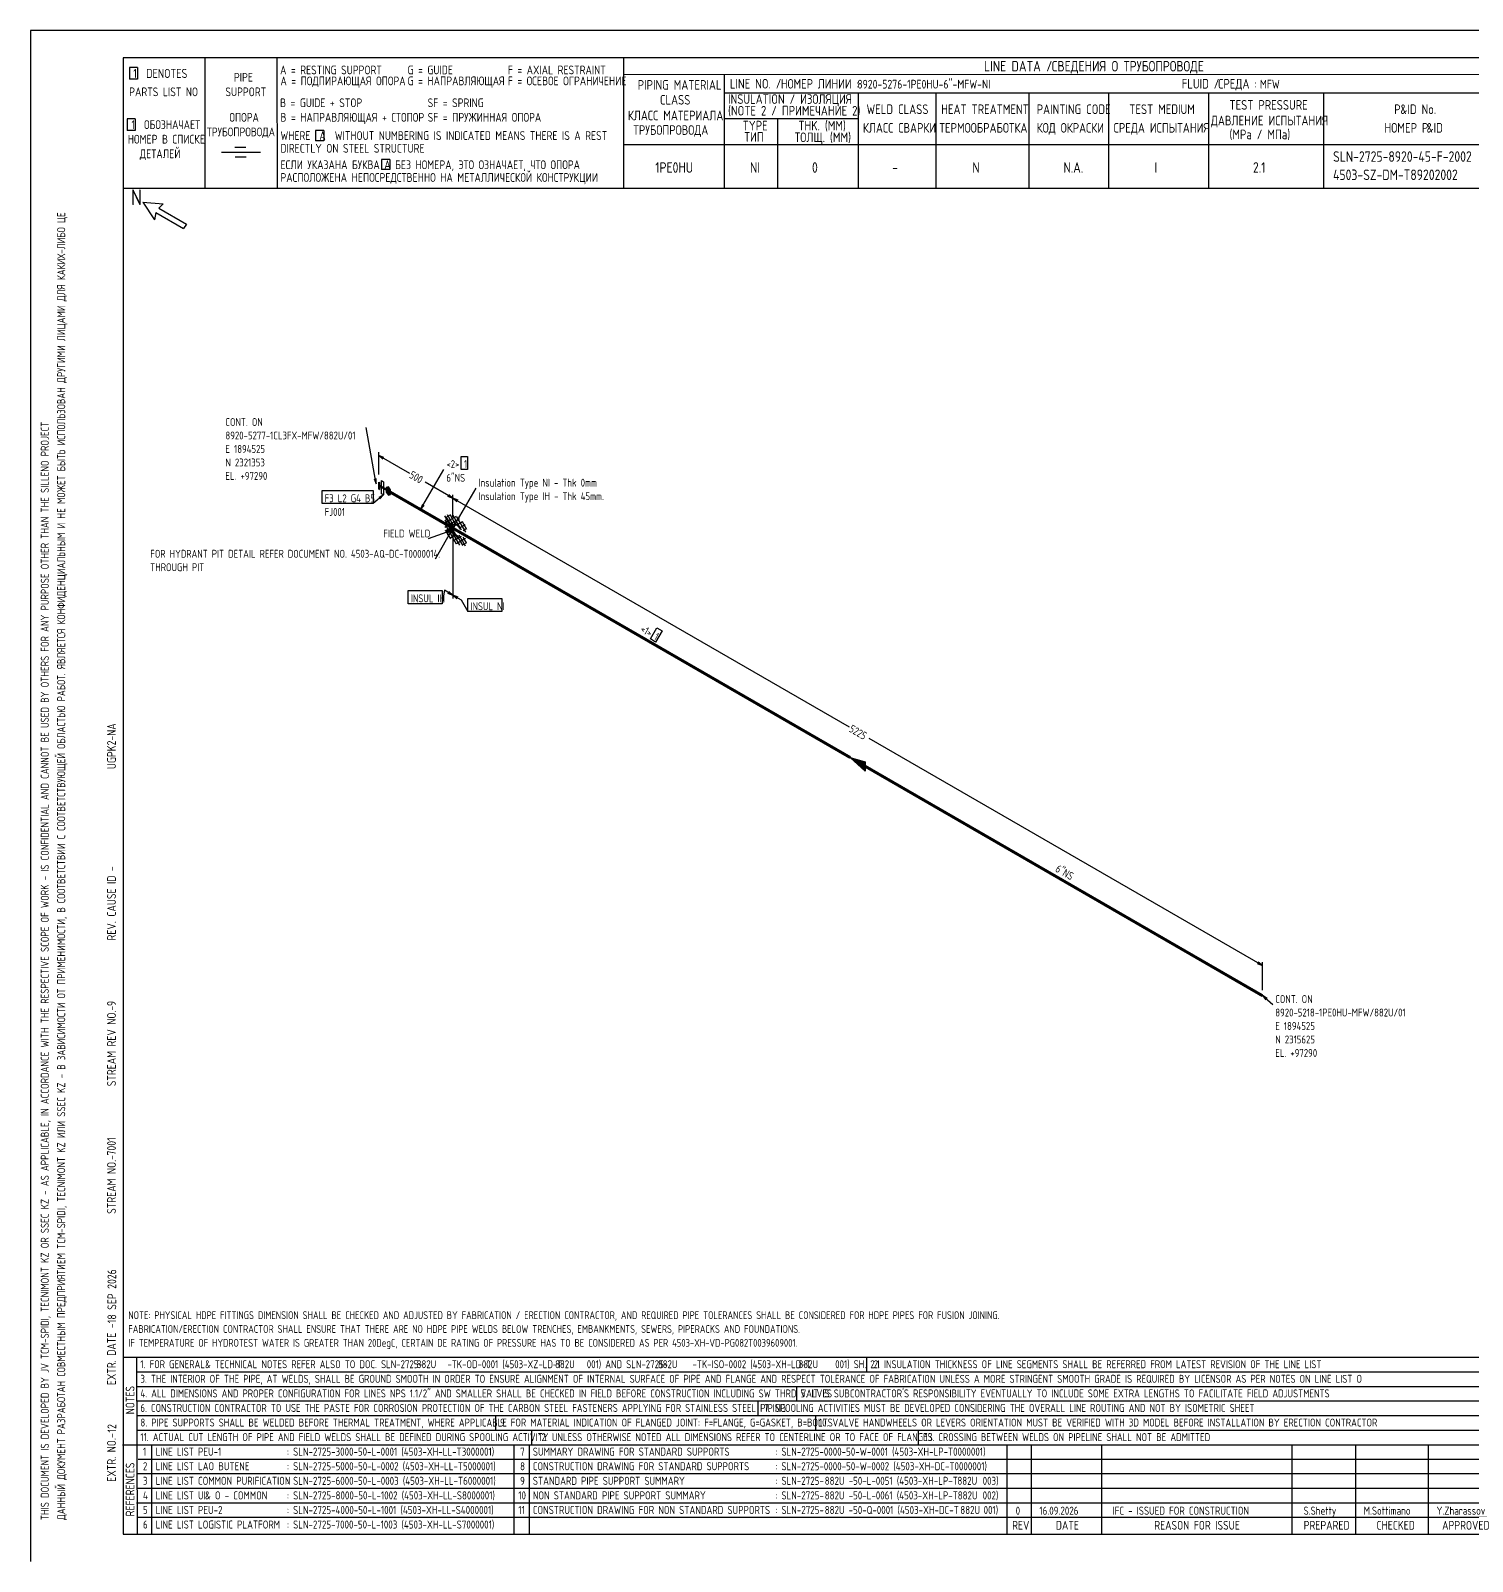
# Model space of a CAD drawing. Extents: x -1005 to 594, y -998 to 420.
# Drawn here: x 0 to 395.7, y 0 to 420 of the extents above; entities that cross this region are included whole.
import ezdxf

# ---------------------------------------------------------------- set-up
doc = ezdxf.new("R2010")
doc.units = 0
doc.styles.add('TTFN17', font='GOST type A')

msp = doc.modelspace()

# ---------------------------------------------------------------- linework, layer by layer
at = {"layer": 'GT_1', "flags": 128}
for points in [[(0, 420), (0, 0)], [(594, 420), (0, 420)], [(589.1, 412.5), (25.4, 412.5)], [(25.4, 412.5), (25.4, 7.5)], [(47.8, 412.5), (47.8, 376.7)], [(67.6, 412.5), (67.7, 376.7)], [(162.7, 412.5), (162.7, 376.7)], [(29.3, 409.9), (27.1, 409.9)], [(27.1, 409.9), (27.1, 406.7)], [(29.3, 409.9), (29.3, 406.7)], [(589.1, 408), (162.7, 407.9)], [(190.3, 407.8), (190.3, 376.7)], [(29.3, 406.7), (27.1, 406.7)], [(190.3, 402.9), (402.7, 402.9)], [(227.1, 402.9), (227.1, 376.7)], [(248.4, 402.9), (248.4, 376.8)], [(273.9, 402.9), (273.9, 376.7)], [(295.8, 402.9), (295.8, 376.7)], [(323.2, 402.9), (323.2, 376.7)], [(354.8, 402.9), (354.8, 376.8)], [(28.7, 395.8), (26.5, 395.8)], [(26.5, 395.8), (26.5, 392.6)], [(28.7, 395.8), (28.7, 392.6)], [(227.1, 395.8), (190.3, 395.8)], [(205, 395.8), (205, 376.7)], [(28.7, 392.6), (26.5, 392.6)], [(80.5, 392.6), (78.2, 392.6)], [(78.2, 392.6), (78.2, 389.8)], [(80.5, 392.6), (80.5, 389.8)], [(63.1, 386.6), (52.4, 386.6)], [(59.1, 387.9), (56, 387.9)], [(80.5, 389.8), (78.2, 389.8)], [(230.2, 388.7), (162.7, 388.7)], [(402.7, 388.7), (226.9, 388.7)], [(59.2, 385.3), (56.1, 385.3)], [(98.6, 384.6), (96.3, 384.6)], [(96.3, 384.6), (96.3, 381.9)], [(98.6, 384.6), (98.6, 381.9)], [(98.6, 381.9), (96.3, 381.9)], [(402.7, 376.7), (25.4, 376.7)], [(30.8, 372.9), (34, 368.1)], [(30.8, 372.9), (36.4, 372.5)], [(34.4, 370.1), (34, 368.1)], [(34.4, 370.1), (42, 365.7)], [(36.4, 372.5), (35.2, 371.3)], [(35.2, 371.3), (42.8, 366.9)], [(42.8, 366.9), (42, 365.7)], [(94.8, 295.62), (92.1, 311.15)], [(95.55, 298.18), (95.55, 304.32)], [(96.97, 302.9), (95.55, 303.43), (96.67, 302.45)], [(95.55, 303.43), (103.95, 298.55)], [(118.2, 303.12), (119.92, 303.12), (119.92, 299.6), (118.2, 299.6), (118.2, 303.12)], [(107.03, 288.57), (113.4, 299.6)], [(94.28, 297.05), (94.8, 295.62), (94.8, 297.12)], [(95.55, 294.2), (95.7, 294.12), (95.55, 296.07), (95.7, 296), (95.55, 294.2), (95.55, 296.07)], [(95.55, 295.4), (98.17, 293.9)], [(95.55, 295.18), (98.17, 293.68)], [(98.17, 293.52), (95.55, 295.02)], [(95.7, 296), (95.7, 294.12)], [(96.83, 294.43), (96.83, 292.62), (96.3, 292.93), (96.3, 296.52), (96.83, 296.23), (96.83, 294.43)], [(97.58, 293.38), (98.17, 292.55), (98.78, 292.7), (98.78, 293.98), (98.17, 294.8), (97.58, 294.65), (97.58, 293.38)], [(97.58, 294.6), (98.32, 294.6)], [(97.58, 294.4), (98.47, 294.4)], [(97.58, 294.2), (98.61, 294.2)], [(97.58, 294), (98.76, 294)], [(115.88, 291.73), (108.3, 296.07)], [(115.88, 283.48), (122.25, 294.5)], [(80.03, 293.82), (93.97, 293.82), (93.97, 290.23), (80.03, 290.23), (80.03, 293.82)], [(96.83, 292.62), (93.97, 290.23)], [(95.85, 291.5), (96.83, 292.62), (95.55, 291.88)], [(97.58, 293.8), (98.78, 293.8)], [(97.58, 293.6), (98.78, 293.6)], [(97.58, 293.4), (98.78, 293.4)], [(97.7, 293.2), (98.78, 293.2)], [(97.85, 293), (98.78, 293)], [(97.99, 292.8), (98.78, 292.8)], [(107.55, 290), (107.03, 288.57), (108, 289.7)], [(114.45, 292.25), (115.88, 291.73), (114.75, 292.7)], [(115.88, 286.48), (115.88, 292.62)], [(115.88, 286.48), (115.88, 292.62)], [(117.3, 291.2), (115.88, 291.73), (117, 290.75)], [(115.88, 291.73), (224.62, 228.95)], [(116.78, 286.7), (113.55, 284.9)], [(117.3, 280.55), (113.7, 286.85)], [(117.67, 286.02), (113.7, 283.7)], [(113.7, 285.8), (117.67, 278.82)], [(115.2, 287.15), (113.92, 286.4)], [(114.08, 286.48), (115.5, 284)], [(114.3, 287.23), (115.88, 284.52)], [(115.12, 287.15), (116.62, 284.52)], [(115.88, 287.07), (118.2, 283.02)], [(116.85, 286.62), (119.33, 282.43)], [(115.5, 282.88), (109.12, 280.55)], [(115.88, 283.48), (111, 275)], [(113.55, 284.82), (116.78, 279.2)], [(117.3, 284.75), (113.7, 282.65)], [(113.92, 282.8), (115.2, 280.55)], [(114.22, 282.12), (115.5, 282.88), (114, 282.65)], [(115.5, 283.55), (114.08, 282.57)], [(115.88, 282.43), (114.3, 281.52)], [(115.88, 282.65), (115.12, 283.02), (114.75, 284.07), (115.12, 284.75), (115.88, 284.3), (116.25, 283.25), (115.88, 282.65)], [(114.78, 284), (115.98, 284)], [(114.82, 284.2), (115.91, 284.2)], [(114.85, 283.8), (116.05, 283.8)], [(115.35, 282.05), (115.88, 283.48), (114.9, 282.35)], [(114.92, 283.6), (116.12, 283.6)], [(114.93, 284.4), (115.71, 284.4)], [(114.99, 283.4), (116.2, 283.4)], [(115.06, 283.2), (116.22, 283.2)], [(116.62, 281.52), (115.12, 280.77)], [(115.17, 283), (116.09, 283)], [(117.83, 281.45), (117.83, 281.45), (117.53, 281.3), (117.15, 281.3), (116.78, 281.52), (116.4, 281.82), (116.1, 282.2), (115.72, 282.73), (115.58, 283.25), (115.5, 283.7), (115.58, 284.15), (115.72, 284.45), (116.1, 284.6), (116.4, 284.6), (116.78, 284.45), (117.15, 284.23), (117.53, 283.77), (117.9, 283.25)], [(116.4, 284.9), (115.88, 283.48), (116.85, 284.6)], [(115.88, 281.98), (115.88, 264.2)], [(115.88, 281.98), (115.88, 264.2)], [(118.5, 285.2), (117, 284.3)], [(119.25, 284.38), (117.67, 283.48)], [(118.42, 285.27), (119.62, 283.18)], [(119.55, 283.32), (118.72, 282.73)], [(118.2, 281.23), (115.88, 279.88)], [(119.33, 280.62), (116.85, 279.2)], [(117.08, 281.3), (118.5, 278.82)], [(117.67, 281.38), (119.25, 278.68)], [(119.62, 279.5), (118.35, 278.75)], [(118.65, 281), (119.55, 279.43)], [(103.65, 266.38), (112.95, 266.38), (112.95, 262.77), (103.65, 262.77), (103.65, 266.38)], [(113.62, 266.45), (112.95, 262.77)], [(115.88, 265.1), (113.62, 266.45)], [(114.45, 265.62), (115.88, 265.1), (114.75, 266.07)], [(117.3, 264.57), (115.88, 265.1), (117, 264.12)], [(115.88, 265.1), (118.12, 263.82)], [(118.12, 263.82), (120, 260.6)], [(120, 264.2), (129.3, 264.2), (129.3, 260.6), (120, 260.6), (120, 264.2)], [(171.82, 256.1), (173.32, 255.28), (171.53, 252.2), (170.1, 253.1), (171.82, 256.1)], [(338.02, 163.47), (230.1, 225.8)], [(229.05, 218.15), (229.05, 216.8), (224.93, 220.55), (229.05, 219.35), (229.05, 216.95), (225.3, 220.32), (229.05, 219.28), (229.05, 217.18), (225.75, 220.1), (229.05, 219.05), (229.05, 217.32), (226.12, 219.8), (229.05, 218.9), (229.05, 217.47), (226.5, 219.65), (229.05, 218.75), (229.05, 217.62), (226.95, 219.35), (229.05, 218.6), (229.05, 217.85), (227.25, 219.2), (229.05, 218.38), (229.05, 218), (227.7, 218.9), (229.05, 218.22), (229.05, 218.15), (224.93, 220.55)], [(336.6, 164), (338.02, 163.47), (336.9, 164.45)], [(338.02, 156.72), (338.02, 164.38)], [(339.3, 154.47), (338.02, 155.22), (339, 154.1)], [(338.02, 155.22), (340.88, 152.82)], [(25.3, 56), (402.7, 56)], [(29.1, 56), (29.2, 7.5)], [(229.4, 56), (229.4, 52)], [(29.1, 52), (402.7, 52)], [(29.1, 48), (402.7, 48)], [(210.2, 48), (210.2, 44)], [(402.7, 44), (29.1, 44)], [(199.6, 44), (199.6, 40)], [(29.2, 40), (402.7, 40)], [(127.6, 40), (127.6, 36)], [(215.4, 40), (215.4, 36)], [(29.1, 36), (402.7, 36)], [(137.5, 36), (137.5, 32)], [(243.6, 36), (243.6, 32)], [(25.2, 32), (402.7, 32)], [(33.2, 32), (33.2, 7.6)], [(132.6, 32), (132.6, 7.6)], [(136.8, 32), (136.8, 7.6)], [(267.9, 32), (267.9, 7.5)], [(274.6, 32), (274.6, 7.5)], [(293.9, 32), (293.9, 7.5)], [(346.1, 32), (346.1, 7.5)], [(363.6, 32), (363.6, 7.5)], [(383.5, 32), (383.5, 7.5)], [(402.7, 28), (29.5, 28)], [(402.7, 24), (29.1, 24)], [(402.7, 20), (29.1, 20)], [(402.7, 16), (29.1, 16)], [(402.7, 12), (29.2, 12)], [(25.4, 7.5), (589.1, 7.5)], [(0, 0), (0, 0)]]:
    msp.add_lwpolyline(points, dxfattribs=at)
at = {"layer": 'GT_1', "const_width": 0.8, "flags": 128}
for points in [[(115.88, 283.48), (98.17, 293.68)], [(224.93, 220.55), (115.88, 283.48)], [(338.02, 155.22), (229.05, 218.15)]]:
    msp.add_lwpolyline(points, dxfattribs=at)

# ---------------------------------------------------------------- texts
at = {"layer": 'GT_1', "style": 'TTFN17'}
for s, height, p in [('LINE DATA /', 2.8875, (261.63, 408.8)), ('СВЕДЕНИЯ О ТРУБОПРОВОДЕ', 2.8875, (280.23, 408.8)), (' 1  DENOTES', 2.5025, (26.88, 407)), (' PIPE', 2.406, (54.56, 406)), ('A = RESTING SUPPORT', 2.4062, (68.46, 408)), ('A = ПОДПИРАЮЩАЯ ОПОРА', 2.4062, (68.56, 405)), ('G = GUIDE', 2.406, (103.46, 408)), ('G = НАПРАВЛЯЮЩАЯ', 2.4062, (103.46, 405)), ('F = AXIAL RESTRAINT', 2.4062, (130.96, 408)), ('F = ОСЕВОЕ ОГРАНИЧЕНИЕ', 2.4062, (130.96, 405)), ('PARTS LIST NO', 2.4062, (27.06, 402)), ('SUPPORT', 2.406, (53.46, 402)), ('PIPING MATERIAL', 2.6469, (166.6, 403.8)), ('LINE NO. /', 2.647, (191.9, 404.1)), ('НОМЕР ЛИНИИ :', 2.5987, (205.89, 404.1)), ('8920-5276-1PE0HU-6"-MFW-NI', 2.4062, (226.86, 404.1)), ('FLUID /', 2.647, (315.9, 404.1)), ('СРЕДА :', 2.647, (325.9, 404.1)), ('MFW', 2.406, (337.36, 404.1)), ('B = GUIDE + STOP', 2.4062, (68.46, 399)), ('SF = SPRING', 2.4062, (108.96, 399)), ('CLASS', 2.647, (172.7, 399.7)), ('(NOTE 2 / ПРИМЕЧАНИЕ 2)', 2.6469, (191.4, 396.7)), ('INSULATION / ИЗОЛЯЦИЯ', 2.6469, (191.4, 399.9)), ('WELD CLASS', 2.647, (229.4, 397.1)), ('HEAT TREATMENT', 2.6469, (249.9, 397.1)), ('PAINTING CODE', 2.6469, (276.1, 397.1)), ('TEST MEDIUM', 2.6469, (301.5, 397.1)), ('TEST PRESSURE', 2.6469, (329, 398.3)), ('P', 2.65, (374.2, 397.1)), ('&ID No.', 2.647, (375.91, 397.1)), (' 1  ОБОЗНАЧАЕТ', 2.4062, (26.46, 393)), ('ОПОРА', 2.406, (54.56, 395)), ('B = НАПРАВЛЯЮЩАЯ + СТОПОР', 2.4062, (68.56, 395)), ('SF = ПРУЖИННАЯ ОПОРА', 2.4062, (108.96, 395)), ('КЛАСС МАТЕРИАЛА', 2.6469, (163.9, 395.4)), ('TYPE', 2.647, (195.4, 392.6)), ('THK. (MM)', 2.647, (210.7, 392.6)), ('ДАВЛЕНИЕ ИСПЫТАНИЯ', 2.6469, (323.9, 394)), ('НОМЕР В СПИСКЕ', 2.4062, (26.66, 389)), ('ТРУБОПРОВОДА', 2.4062, (48.36, 391)), ('WHERE  A  WITHOUT NUMBERING IS INDICATED MEANS THERE IS A REST', 2.4062, (68.56, 390)), ('ТРУБОПРОВОДА', 2.6469, (165.4, 391.4)), ('ТИП', 2.647, (195.9, 389.5)), ('ТОЛЩ. (ММ)', 2.647, (209.7, 389.4)), ('КЛАСС СВАРКИ', 2.6469, (228.4, 392)), ('ТЕРМООБРАБОТКА', 2.6469, (249.4, 392)), ('КОД ОКРАСКИ', 2.6469, (276.1, 392)), ('СРЕДА ИСПЫТАНИЯ', 2.6469, (297.2, 392)), ('(MPa / МПа)', 2.6469, (329, 390.2)), ('НОМЕР P', 2.647, (371.5, 392)), ('&ID', 2.647, (383.1, 392)), ('ДЕТАЛЕЙ', 2.406, (29.96, 385)), ('DIRECTLY ON STEEL STRUCTURE', 2.4062, (68.56, 386.5)), ('SLN-2725-8920-45-F-2002', 2.8875, (357.43, 384)), ('ЕСЛИ УКАЗАНА БУКВА A БЕЗ НОМЕРА, ЭТО ОЗНАЧАЕТ, ЧТО ОПОРА', 2.4062, (68.56, 382)), ('1PE0HU', 2.888, (171.43, 381)), ('NI', 2.888, (197.43, 381)), ('0', 2.89, (214.43, 381)), ('-', 2.89, (236.43, 381)), ('N', 2.89, (258.43, 381)), ('N.A.', 2.888, (283.43, 381)), ('I', 2.89, (308.43, 381)), ('2.1', 2.888, (335.43, 381)), ('РАСПОЛОЖЕНА НЕПОСРЕДСТВЕННО НА МЕТАЛЛИЧЕСКОЙ КОНСТРУКЦИИ', 2.4062, (68.56, 378.5)), ('4503-SZ-DM-T89202002', 2.8875, (357.43, 379)), ('N', 4.33, (27.55, 372.1)), ('CONT. ON', 2.166, (53.46, 311.52)), ('8920-5277-1CL3FX-MFW/882U/01', 2.1656, (53.46, 307.83)), ('E 1894525', 2.166, (53.46, 304.13)), ('N 2321353', 2.166, (53.46, 300.43)), ('EL. +97290', 2.166, (53.46, 296.74)), ('<2>', 2.166, (114.1, 299.98)), ('6"NS', 2.166, (114.1, 296.23)), ('1', 2.17, (118.92, 299.98)), ('Insulation Type NI - Thk 0mm', 2.1656, (122.95, 294.88)), ('F3 L2 G4 B5', 2.1656, (80.7, 290.6)), ('Insulation Type IH - Thk 45mm.', 2.1656, (122.95, 291.18)), ('FJ001', 2.166, (80.7, 286.85)), ('FIELD WELD', 2.166, (96.78, 280.93)), ('FOR HYDRANT PIT DETAIL REFER DOCUMENT NO. 4503-AQ-DC-T0000014.', 2.1656, (32.84, 275.38)), ('THROUGH PIT', 2.1656, (32.84, 271.68)), ('INSUL IH', 2.166, (104.34, 263.15)), ('INSUL NI', 2.166, (120.7, 260.98)), ('CONT. ON', 2.166, (341.57, 153.2)), ('8920-5218-1PE0HU-MFW/882U/01', 2.1656, (341.57, 149.5)), ('E 1894525', 2.166, (341.57, 145.81)), ('N 2315625', 2.166, (341.57, 142.11)), ('EL. +97290', 2.166, (341.57, 138.41)), ('NOTE: PHYSICAL HDPE FITTINGS DIMENSION SHALL BE CHECKED AND ADJUSTED BY FABRICATION / ERECTION CONTRACTOR, AND REQUIRED PIPE TOLERANCES SHALL BE CONSIDERED FOR HDPE PIPES FOR FUSION JOINING.', 2.1175, (26.82, 66.5)), ('FABRICATION/ERECTION CONTRACTOR SHALL ENSURE THAT THERE ARE NO HDPE PIPE WELDS BELOW TRENCHES, EMBANKMENTS, SEWERS, PIPERACKS AND FOUNDATIONS.', 2.1175, (26.82, 62.7)), ('IF TEMPERATURE OF HYDROTEST WATER IS GREATER THAN 20DegC, CERTAIN DE RATING OF PRESSURE HAS TO BE CONSIDERED AS PER 4503-XH-VD-PG082T0039609001.', 2.1175, (26.82, 58.9)), ('1. FOR GENERAL', 2.1849, (30.13, 53)), ('& TECHNICAL NOTES REFER ALSO TO DOC. SLN-2725-      -TK-OD-0001 (4503-XZ-LD-T      001) AND SLN-2725-      -TK-ISO-0002 (4503-XH-LD-T      001) SH. 2.1', 2.18487, (47.87, 53)), ('882U', 2.185, (105.93, 53)), ('882U', 2.185, (143.93, 53)), ('882U', 2.185, (172.13, 53)), ('882U', 2.185, (210.73, 53)), ('2. INSULATION THICKNESS OF LINE SEGMENTS SHALL BE REFERRED FROM LATEST REVISION OF THE LINE LIST', 2.1849, (231.33, 53)), ('3. THE INTERIOR OF THE PIPE, AT WELDS, SHALL BE GROUND SMOOTH IN ORDER TO ENSURE ALIGNMENT OF INTERNAL SURFACE OF PIPE AND FLANGE AND RESPECT TOLERANCE OF FABRICATION UNLESS A MORE STRINGENT SMOOTH GRADE IS REQUIRED BY LICENSOR AS PER NOTES ON LINE LIST O', 2.18487, (30.13, 49)), ('4. ALL DIMENSIONS AND PROPER CONFIGURATION FOR LINES NPS 1.1/2" AND SMALLER SHALL BE CHECKED IN FIELD BEFORE CONSTRUCTION INCLUDING SW THRD VALVES', 2.18487, (30.13, 45)), ("5. IT IS SUBCONTRACTOR'S RESPONSIBILITY EVENTUALLY TO INCLUDE SOME EXTRA LENGTHS TO FACILITATE FIELD ADJUSTMENTS", 2.18487, (211.33, 45)), ('6. CONSTRUCTION CONTRACTOR TO USE THE PASTE FOR CORROSION PROTECTION OF THE CARBON STEEL FASTENERS APPLYING FOR STAINLESS STEEL PIPING', 2.18487, (30.13, 41)), ('7. SPOOLING ACTIVITIES MUST BE DEVELOPED CONSIDERING THE OVERALL LINE ROUTING AND NOT BY ISOMETRIC SHEET', 2.18487, (201.33, 41)), ('8. PIPE SUPPORTS SHALL BE WELDED BEFORE THERMAL TREATMENT, WHERE APPLICABLE', 2.1849, (30.13, 37)), ('9. FOR MATERIAL INDICATION OF FLANGED JOINT: F=FLANGE, G=GASKET, B=BOLTS', 2.1849, (128.83, 37)), ('10. VALVE HANDWHEELS OR LEVERS ORIENTATION MUST BE VERIFIED WITH 3D MODEL BEFORE INSTALLATION BY ERECTION CONTRACTOR', 2.18487, (216.33, 37)), ('11. ACTUAL CUT LENGTH OF PIPE AND FIELD WELDS SHALL BE DEFINED DURING SPOOLING ACTIVITY', 2.1849, (30.13, 33)), ('12. UNLESS OTHERWISE NOTED ALL DIMENSIONS REFER TO CENTERLINE OR TO FACE OF FLANGES', 2.1849, (139.33, 33)), ('13. CROSSING BETWEEN WELDS ON PIPELINE SHALL NOT BE ADMITTED', 2.1849, (245.33, 33)), ('1', 2.21, (30.83, 29)), ('LINE LIST PEU-1', 2.2138, (34.33, 29)), (': SLN-2725-3000-50-L-0001 (4503-XH-LL-T3000001)', 2.2138, (70.33, 29)), ('7', 2.21, (134.33, 29)), ('SUMMARY DRAWING FOR STANDARD SUPPORTS', 2.2138, (137.83, 29)), (': SLN-2725-0000-50-W-0001 (4503-XH-LP-T0000001)', 2.2138, (204.33, 29)), ('2', 2.21, (30.83, 25)), ('LINE LIST LAO BUTENE', 2.2138, (34.33, 25)), (': SLN-2725-5000-50-L-0002 (4503-XH-LL-T5000001)', 2.2138, (70.33, 25)), ('8', 2.21, (134.33, 25)), ('CONSTRUCTION DRAWING FOR STANDARD SUPPORTS', 2.2138, (137.83, 25)), (': SLN-2725-0000-50-W-0002 (4503-XH-DC-T0000001)', 2.2138, (204.33, 25)), ('3', 2.21, (30.83, 21)), ('LINE LIST COMMON PURIFICATION', 2.2138, (34.33, 21)), (': SLN-2725-6000-50-L-0003 (4503-XH-LL-T6000001)', 2.2138, (70.33, 21)), ('9', 2.21, (134.33, 21)), ('STANDARD PIPE SUPPORT SUMMARY', 2.2138, (137.83, 21)), (': SLN-2725-      -50-L-0051 (4503-XH-LP-T      003)', 2.2138, (204.33, 21)), ('882U', 2.214, (217.93, 21)), ('882U', 2.214, (254.33, 21)), ('4', 2.21, (30.83, 17)), ('LINE LIST UI', 2.2138, (34.33, 17)), ('& O - COMMON', 2.2138, (47.85, 17)), (': SLN-2725-8000-50-L-1002 (4503-XH-LL-S8000001)', 2.2138, (70.33, 17)), ('10', 2.214, (133.83, 17)), ('NON STANDARD PIPE SUPPORT SUMMARY', 2.2138, (137.83, 17)), (': SLN-2725-      -50-L-0061 (4503-XH-LP-T      002)', 2.2138, (204.33, 17)), ('882U', 2.214, (217.93, 17)), ('882U', 2.214, (254.43, 17)), ('5', 2.21, (30.83, 13)), ('LINE LIST PEU-2', 2.2138, (34.33, 13)), (': SLN-2725-4000-50-L-1001 (4503-XH-LL-S4000001)', 2.2138, (70.33, 13)), ('11', 2.214, (133.83, 13)), ('CONSTRUCTION DRAWING FOR NON STANDARD SUPPORTS', 2.2138, (137.83, 13)), (': SLN-2725-      -50-Q-0001 (4503-XH-DC-T      001)', 2.2138, (204.33, 13)), ('882U', 2.214, (217.93, 13)), ('882U', 2.214, (255.13, 13)), ('0', 2.21, (270.33, 12.8)), ('16.09.2026', 2.214, (276.83, 12.8)), ('IFC - ISSUED FOR CONSTRUCTION', 2.2138, (296.93, 12.8)), ('S.Shetty', 2.214, (349.33, 12.8)), ('M.Sottimano', 2.2138, (365.83, 12.8)), ('Y.Zharassov', 2.2138, (385.83, 12.8)), ('6', 2.21, (30.83, 9)), ('LINE LIST LOGISTIC PLATFORM', 2.2138, (34.33, 9)), (': SLN-2725-7000-50-L-1003 (4503-XH-LL-S7000001)', 2.2138, (70.33, 9)), ('REV', 2.406, (269.36, 8.7)), ('DATE', 2.406, (281.36, 8.7)), ('REASON FOR ISSUE', 2.4062, (308.36, 8.7)), ('PREPARED', 2.406, (349.36, 8.7)), ('CHECKED', 2.406, (369.36, 8.7)), ('APPROVED', 2.406, (387.36, 8.7))]:
    msp.add_text(s, height=height, dxfattribs=at).set_placement(p)
for s, height, rotation, p in [('ДАННЫЙ ДОКУМЕНТ РАЗРАБОТАН СОВМЕСТНЫМ ПРЕДПРИЯТИЕМ TCM-SPIDI, TECNIMONT KZ ИЛИ SSEC KZ - В ЗАВИСИМОСТИ ОТ ПРИМЕНИМОСТИ, В СООТВЕТСТВИИ С СООТВЕТСТВУЮЩЕЙ ОБЛАСТЬЮ РАБОТ. ЯВЛЯЕТСЯ КОНФИДЕНЦИАЛЬНЫМ И НЕ МОЖЕТ БЫТЬ ИСПОЛЬЗОВАН ДРУГИМИ ЛИЦАМИ ДЛЯ КАКИХ-ЛИБО ЦЕ', 2.21375, 90, (9.5, 11.33)), ('THIS DOCUMENT IS DEVELOPED BY JV TCM-SPIDI, TECNIMONT KZ OR SSEC KZ - AS APPLICABLE, IN ACCORDANCE WITH THE RESPECTIVE SCOPE OF WORK - IS CONFIDENTIAL AND CANNOT BE USED BY OTHERS FOR ANY PURPOSE OTHER THAN THE SILLENO PROJECT', 2.21375, 90, (5, 11.33)), ('500', 2.166, -30, (103.68, 297.45)), ('<1>', 2.166, -30, (167.07, 255.2)), ('1', 2.17, -30, (170.84, 253.02)), ('UGPK2-NA', 2.406, 90, (23.4, 217.36)), ('5225', 2.166, -30, (224.38, 227.79)), ('REV. CAUSE ID -', 2.4062, 90, (23.4, 170.36)), ('6"NS', 2.166, -30, (281, 189.39)), ('9', 2.41, 90, (23.4, 152.36)), ('STREAM REV NO.-', 2.4062, 90, (23.4, 130.36)), ('7001', 2.406, 90, (23.4, 111.36)), ('STREAM NO.-', 2.4062, 90, (23.4, 95.36)), ('18 SEP 2026', 2.4062, 90, (23.5, 65.36)), ('EXTR. DATE -', 2.4062, 90, (23.4, 48.36)), ('NOTES', 2.406, 90, (28.5, 40.36)), ('EXTR. NO.-', 2.406, 90, (23.4, 21.86)), ('12', 2.406, 90, (23.5, 35.36)), ('REFERENCES', 2.406, 90, (28.5, 12.36))]:
    msp.add_text(s, height=height, rotation=rotation, dxfattribs=at).set_placement(p)

doc.saveas('drawing.dxf')
